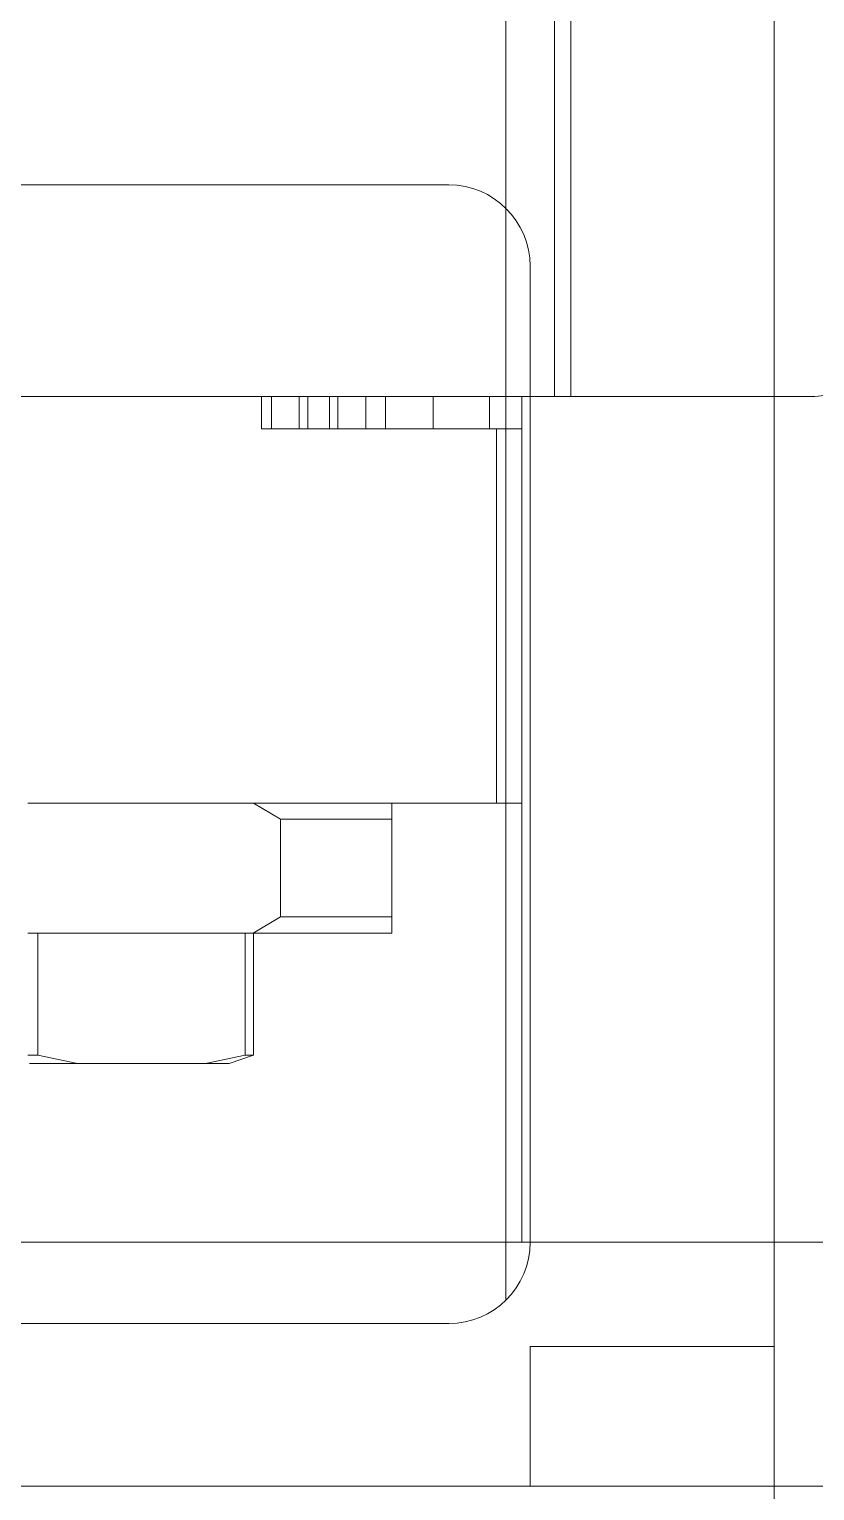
# Model space of a CAD drawing. Extents: x 500 to 100500, y -14500 to 21140.
# Drawn here: x 9000.2 to 9048.5, y -6873.3 to -6783.5 of the extents above; entities that cross this region are included whole.
import ezdxf

# ---------------------------------------------------------------- set-up
doc = ezdxf.new("R2010")
doc.units = 0
doc.linetypes.add('SLD-Solid', pattern=[0])
doc.layers.add('M06SMMF-001B', color=7, linetype='CONTINUOUS')
doc.layers.add('MODEL', color=7, linetype='SLD-Solid', lineweight=15)

# ---------------------------------------------------------------- blocks, each defined once
blk = doc.blocks.new('KA$Cbf7906b1')
at = {"layer": 'MODEL'}
for p, q in [((92.5, 25.6), (92.5, 145.6)), ((112.5, 125.6), (162.501, 125.6)), ((109, 124.171), (109, 57.029)), ((107.5, 60.6), (107.5, 120.6)), ((162.501, 55.6), (112.5, 55.6))]:
    blk.add_line(p, q, dxfattribs=at)
for centre, start, end in [((112.5, 120.6), 90, 180), ((112.5, 60.6), 180, 270)]:
    blk.add_arc(centre, 5, start, end, dxfattribs=at)
blk = doc.blocks.new('KA$C03f0ad08')
at = {"layer": 'MODEL', "color": 4}
for p, q in [((105, 766.6), (105, 187.6)), ((106, 766.6), (106, 187.6)), ((109, 766.6), (109, 187.6)), ((90, 187.6), (105, 187.6)), ((105, 187.6), (106, 187.6)), ((106, 187.6), (109, 187.6)), ((108, 135.6), (108, 187.6)), ((109, 187.6), (176, 187.6)), ((110, 185.6), (110, 187.6)), ((113.45, 185.6), (113.45, 187.6)), ((116.38, 185.6), (116.38, 187.6)), ((117.596, 185.6), (117.596, 187.6)), ((119.315, 185.6), (119.315, 187.6)), ((119.83, 185.6), (119.83, 187.6)), ((121.16, 185.6), (121.16, 187.6)), ((121.688, 185.6), (121.688, 187.6)), ((123.392, 185.6), (123.392, 187.6)), ((124, 185.6), (124, 187.6)), ((108, 185.6), (110, 185.6)), ((109.56, 185.6), (109.56, 162.6)), ((110, 185.6), (113.45, 185.6)), ((113.45, 185.6), (116.38, 185.6)), ((116.38, 185.6), (117.596, 185.6)), ((117.596, 185.6), (119.315, 185.6)), ((119.315, 185.6), (119.83, 185.6)), ((119.83, 185.6), (121.16, 185.6)), ((121.16, 185.6), (121.688, 185.6)), ((121.688, 185.6), (123.392, 185.6)), ((123.392, 185.6), (124, 185.6)), ((108, 162.6), (109.56, 162.6)), ((109.56, 162.6), (138.377, 162.6)), ((116, 162.59), (116, 161.6)), ((116.02, 162.59), (116, 162.59)), ((116.02, 162.6), (116.02, 162.59)), ((122.836, 161.6), (124.511, 162.59)), ((124.483, 162.59), (124.5, 162.6)), ((124.511, 162.59), (124.483, 162.59)), ((138.379, 162.59), (124.511, 162.59)), ((116, 161.6), (122.836, 161.6)), ((116, 161.6), (116, 155.6)), ((122.836, 155.6), (122.836, 161.6)), ((116, 155.6), (116, 154.6)), ((116, 155.6), (122.836, 155.6)), ((124.529, 154.6), (122.836, 155.6)), ((116, 154.6), (124.529, 154.6)), ((124.5, 154.6), (124.5, 147.1)), ((138.37, 154.6), (124.529, 154.6)), ((125.02, 154.6), (125.02, 147.1)), ((137.767, 147.1), (137.767, 154.6)), ((124.5, 147.1), (126, 146.6)), ((125.02, 147.1), (124.5, 147.1)), ((125.02, 147.1), (127.456, 146.6)), ((126, 146.6), (127.456, 146.6)), ((127.456, 146.6), (135.33, 146.6)), ((137.767, 147.1), (135.33, 146.6)), ((135.33, 146.6), (138.28, 146.6)), ((138.384, 147.1), (137.767, 147.1)), ((85, 135.6), (176, 135.6)), ((85, 135.6), (108, 135.6)), ((107.5, 129.2), (92.5, 129.2)), ((92.5, 129.2), (92.5, 120.6)), ((107.5, 129.2), (107.5, 120.6)), ((85, 120.6), (92.5, 120.6)), ((92.5, 100.6), (92.5, 120.6)), ((192.5, 120.6), (92.5, 120.6))]:
    blk.add_line(p, q, dxfattribs=at)
blk.add_arc((90, 189.6), 2, 180, 270, dxfattribs=at)

msp = doc.modelspace()

# ---------------------------------------------------------------- block references
at = {"layer": 'M06SMMF-001B', "xscale": -1}
for name, p in [('KA$C03f0ad08', (9138.497, -6993.638, -10.475)), ('KA$Cbf7906b1', (9138.498, -6918.638, -10.475))]:
    msp.add_blockref(name, p, dxfattribs=at)

doc.saveas('drawing.dxf')
